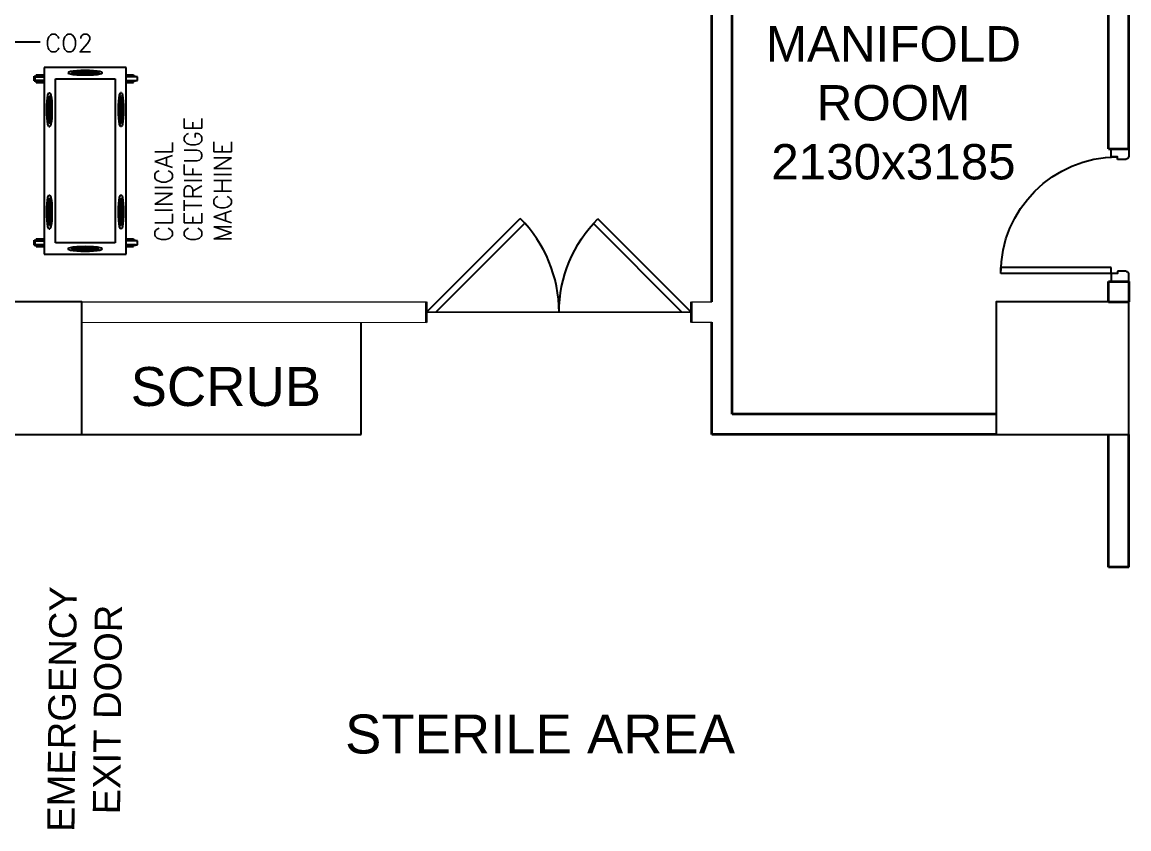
# Model space of a CAD drawing. Extents: x 3485972 to 3601240, y -625657 to -591207.
# Drawn here: x 3492928 to 3499191, y -604535 to -599973 of the extents above; entities that cross this region are included whole.
import ezdxf

# ---------------------------------------------------------------- set-up
doc = ezdxf.new("R2010")
doc.units = 0
doc.header["$LTSCALE"] = 6
doc.header["$MEASUREMENT"] = 0
doc.layers.get('0').update_dxf_attribs({"linetype": 'CONTINUOUS'})
for name, color, linetype in [('COL', 5, 'CONTINUOUS'), ('DOOR', 44, 'CONTINUOUS'), ('equipment desc', 211, 'CONTINUOUS'), ('furniture', 33, 'CONTINUOUS'), ('TEXT', 250, 'CONTINUOUS')]:
    doc.layers.add(name, color=color, linetype=linetype)
for name, color, linetype, lineweight in [('medical equipment', 171, 'CONTINUOUS', 25), ('WALL', 8, 'CONTINUOUS', 35), ('WIN', 151, 'CONTINUOUS', 9)]:
    doc.layers.add(name, color=color, linetype=linetype, lineweight=lineweight)
doc.styles.add('ARIAL', font='arial.ttf')
doc.styles.get("Standard").update_dxf_attribs({"font": 'SIMPLEX'})
doc.dimstyles.new('TEXT', dxfattribs={"dimscale": 0, "dimtxt": 500, "dimasz": 100, "dimexe": 75, "dimexo": 100, "dimgap": 50, "dimtad": 0, "dimdec": 0, "dimzin": 0, "dimdsep": 46, "dimtxsty": 'ARIAL', "dimblk": 'OBLIQUE', "dimcen": 0.09, "dimdle": 100, "dimclrd": 256, "dimclre": 256, "dimclrt": 6, "dimadec": 0, "dimazin": 0, "dimtfac": 1, "dimtdec": 0, "dimtofl": 0, "dimtmove": 2, "dimatfit": 3, "dimfxl": 1, "dimfrac": 2, "dimtolj": 1, "dimtzin": 0, "dimarcsym": 0})

# ---------------------------------------------------------------- blocks, each defined once
blk = doc.blocks.new('750')
at = {"layer": 'DOOR'}
for p, q in [((-50, 705), (-47.5, 705)), ((-35, 690), (-35, 692.5)), ((50, 45), (50, 80)), ((50, 80), (675, 80)), ((675, 45), (675, 80)), ((-50, 45), (-47.5, 45)), ((-35, 60), (-35, 57.5)), ((50, 45), (675, 45))]:
    blk.add_line(p, q, dxfattribs=at)
for points in [[(15, 690), (15, 705), (50, 705), (50, 750), (-50, 750), (-50, 705)], [(-35, 690), (15, 690)], [(15, 60), (15, 45), (50, 45), (50, 0), (-50, 0), (-50, 45)], [(-35, 60), (15, 60)]]:
    blk.add_lwpolyline(points, dxfattribs=at)
for centre, start, end in [((-35, 705), 180, 270), ((-35, 45), 90, 180)]:
    blk.add_arc(centre, 12.5, start, end, dxfattribs=at)
at = {"layer": 'DOOR', "color": 145}
blk.add_arc((15, 45), 660, 0, 90, dxfattribs=at)
blk = doc.blocks.new('_Oblique')
at = {"color": 0, "linetype": 'ByBlock', "lineweight": -2}
blk.add_line((-0.5, -0.5), (0.5, 0.5), dxfattribs=at)

msp = doc.modelspace()

# ---------------------------------------------------------------- linework, layer by layer
at = {"layer": 'COL'}
for points in [[(3492515.7, -602305), (3493265.7, -602305), (3493265.7, -601555), (3492515.7, -601555)], [(3499190.7, -602305), (3499190.7, -601555), (3498440.7, -601555), (3498440.7, -602305)]]:
    msp.add_lwpolyline(points, close=True, dxfattribs=at)
at = {"layer": 'DOOR', "lineweight": 25}
for p, q in [((3495215.7, -601613), (3495746.8, -601082.9)), ((3496716.4, -601615.6), (3496186.3, -601084.5)), ((3495268.1, -601613.7), (3495772.6, -601110.1)), ((3496662.7, -601614.9), (3496160.4, -601111.7))]:
    msp.add_line(p, q, dxfattribs=at)
at = {"layer": 'DOOR', "color": 145, "ltscale": 500}
msp.add_line((3496716.4, -601614.9), (3495215.7, -601613.6), dxfattribs=at)
at = {"layer": 'DOOR', "color": 145}
msp.add_ellipse((3495215.7, -601613), major_axis=(-538.6, -522.4), ratio=1, start_param=2.370538, end_param=3.155939, dxfattribs=at)
at = {"layer": 'DOOR', "color": 145, "extrusion": (0, 0, -1)}
msp.add_ellipse((3496716.4, -601615.6), major_axis=(-523.4, -537.7), ratio=1, start_param=0.799747, end_param=1.585143, dxfattribs=at)
at = {"layer": 'furniture', "linetype": 'Continuous'}
for p, q in [((3494845.7, -602305), (3494845.7, -601670)), ((3493265.7, -602305), (3494845.7, -602305))]:
    msp.add_line(p, q, dxfattribs=at)
at = {"layer": 'medical equipment'}
for p, q in [((3492995.2, -600305.1), (3492995.2, -600278.5)), ((3492995.2, -600278.5), (3493006.5, -600278.5)), ((3493000.2, -600282.3), (3493000.2, -600303.4)), ((3493000.2, -600282.3), (3493052.9, -600282.3)), ((3493006.5, -600269.7), (3493006.5, -600278.5)), ((3493006.5, -600269.7), (3493052.9, -600269.7)), ((3493052.9, -600278.5), (3493006.5, -600278.5)), ((3493516.9, -600229.6), (3493052.9, -600229.6)), ((3493052.9, -600229.6), (3493052.9, -600269.7)), ((3493052.9, -600269.7), (3493052.9, -600278.5)), ((3493052.9, -600278.5), (3493052.9, -600282.3)), ((3493052.9, -600282.3), (3493052.9, -600303.4)), ((3493189.8, -600256.3), (3493193.1, -600253.2)), ((3493189.8, -600256.3), (3493189.8, -600261.5)), ((3493193.1, -600264.6), (3493189.8, -600261.5)), ((3493193.1, -600253.2), (3493202.5, -600250.4)), ((3493202.5, -600267.4), (3493193.1, -600264.6)), ((3493202.5, -600250.4), (3493217.6, -600247.9)), ((3493217.6, -600269.9), (3493202.5, -600267.4)), ((3493205.8, -600261.5), (3493208.5, -600259)), ((3493208.5, -600259), (3493208.7, -600258.9)), ((3493208.7, -600258.9), (3493216.4, -600256.6)), ((3493216.4, -600261.2), (3493208.7, -600258.9)), ((3493216.4, -600256.6), (3493218.2, -600256.3)), ((3493229, -600263.3), (3493216.4, -600261.2)), ((3493217.6, -600247.9), (3493237.3, -600246)), ((3493237.3, -600271.8), (3493217.6, -600269.9)), ((3493218.2, -600256.3), (3493229, -600254.5)), ((3493229, -600258), (3493218.2, -600256.3)), ((3493229, -600254.5), (3493245.3, -600253)), ((3493245.3, -600259.6), (3493229, -600258)), ((3493245.3, -600264.8), (3493229, -600263.3)), ((3493237.3, -600246), (3493260.3, -600244.8)), ((3493260.3, -600273), (3493237.3, -600271.8)), ((3493245.3, -600253), (3493264.4, -600252)), ((3493264.4, -600260.6), (3493245.3, -600259.6)), ((3493264.4, -600265.8), (3493245.3, -600264.8)), ((3493260.3, -600244.8), (3493284.9, -600244.4)), ((3493284.9, -600273.4), (3493260.3, -600273)), ((3493264.4, -600252), (3493284.9, -600251.6)), ((3493284.9, -600260.9), (3493264.4, -600260.6)), ((3493284.9, -600266.2), (3493264.4, -600265.8)), ((3493284.9, -600244.4), (3493309.5, -600244.8)), ((3493284.9, -600251.6), (3493305.3, -600252)), ((3493305.3, -600260.6), (3493284.9, -600260.9)), ((3493305.3, -600265.8), (3493284.9, -600266.2)), ((3493309.5, -600273), (3493284.9, -600273.4)), ((3493305.3, -600252), (3493324.4, -600253)), ((3493324.4, -600259.6), (3493305.3, -600260.6)), ((3493324.4, -600264.8), (3493305.3, -600265.8)), ((3493309.5, -600244.8), (3493332.4, -600246)), ((3493332.4, -600271.8), (3493309.5, -600273)), ((3493324.4, -600253), (3493340.8, -600254.5)), ((3493340.8, -600258), (3493324.4, -600259.6)), ((3493340.8, -600263.3), (3493324.4, -600264.8)), ((3493332.4, -600246), (3493352.1, -600247.9)), ((3493352.1, -600269.9), (3493332.4, -600271.8)), ((3493340.8, -600254.5), (3493351.6, -600256.3)), ((3493351.6, -600256.3), (3493340.8, -600258)), ((3493353.4, -600261.2), (3493340.8, -600263.3)), ((3493351.6, -600256.3), (3493353.4, -600256.6)), ((3493352.1, -600247.9), (3493367.2, -600250.4)), ((3493367.2, -600267.4), (3493352.1, -600269.9)), ((3493353.4, -600256.6), (3493361.1, -600258.9)), ((3493361.1, -600258.9), (3493353.4, -600261.2)), ((3493361.1, -600258.9), (3493361.3, -600259)), ((3493361.3, -600259), (3493364, -600261.5)), ((3493367.2, -600250.4), (3493376.7, -600253.2)), ((3493376.7, -600264.6), (3493367.2, -600267.4)), ((3493376.7, -600253.2), (3493379.9, -600256.3)), ((3493379.9, -600261.5), (3493376.7, -600264.6)), ((3493379.9, -600256.3), (3493379.9, -600261.5)), ((3493516.9, -600269.7), (3493516.9, -600229.6)), ((3493516.9, -600278.5), (3493516.9, -600269.7)), ((3493516.9, -600269.7), (3493557.5, -600269.7)), ((3493516.9, -600282.3), (3493516.9, -600278.5)), ((3493557.5, -600278.5), (3493516.9, -600278.5)), ((3493516.9, -600303.4), (3493516.9, -600282.3)), ((3493568.8, -600282.3), (3493516.9, -600282.3)), ((3493557.5, -600269.7), (3493557.5, -600278.5)), ((3493557.5, -600278.5), (3493568.8, -600278.5)), ((3493568.8, -600282.3), (3493568.8, -600278.5)), ((3493580.1, -600282.3), (3493568.8, -600282.3)), ((3493580.1, -600303.4), (3493580.1, -600282.3)), ((3492995.2, -600305.1), (3493006.5, -600305.1)), ((3493052.9, -600303.4), (3493000.2, -600303.4)), ((3493006.5, -600314), (3493006.5, -600305.1)), ((3493006.5, -600305.1), (3493052.9, -600305.1)), ((3493006.5, -600314), (3493052.9, -600314)), ((3493052.9, -600303.4), (3493052.9, -600305.1)), ((3493052.9, -600305.1), (3493052.9, -600314)), ((3493052.9, -600314), (3493052.9, -601197.6)), ((3493116.2, -600292.9), (3493453.6, -600292.9)), ((3493116.2, -601220.8), (3493116.2, -600292.9)), ((3493453.6, -600292.9), (3493453.6, -601220.8)), ((3493516.9, -600305.1), (3493516.9, -600303.4)), ((3493516.9, -600303.4), (3493568.8, -600303.4)), ((3493516.9, -600314), (3493516.9, -600305.1)), ((3493516.9, -600305.1), (3493557.5, -600305.1)), ((3493516.9, -601197.6), (3493516.9, -600314)), ((3493516.9, -600314), (3493557.5, -600314)), ((3493557.5, -600314), (3493557.5, -600305.1)), ((3493557.5, -600305.1), (3493568.8, -600305.1)), ((3493568.8, -600305.1), (3493568.8, -600303.4)), ((3493568.8, -600303.4), (3493580.1, -600303.4)), ((3493069.3, -600420.3), (3493071.2, -600400.6)), ((3493071.2, -600400.6), (3493073.7, -600385.5)), ((3493073.7, -600385.5), (3493076.5, -600376)), ((3493077.8, -600411.9), (3493076.3, -600428.3)), ((3493076.5, -600376), (3493079.6, -600372.8)), ((3493077.8, -600411.9), (3493079.6, -600401.1)), ((3493079.6, -600372.8), (3493084.8, -600372.8)), ((3493079.6, -600401.1), (3493079.9, -600399.4)), ((3493079.6, -600401.1), (3493081.3, -600411.9)), ((3493079.9, -600399.4), (3493082.2, -600391.6)), ((3493082.9, -600428.3), (3493081.3, -600411.9)), ((3493082.2, -600391.6), (3493082.3, -600391.5)), ((3493084.5, -600399.4), (3493082.2, -600391.6)), ((3493084.8, -600388.8), (3493082.3, -600391.5)), ((3493084.5, -600399.4), (3493086.6, -600411.9)), ((3493084.8, -600372.8), (3493087.9, -600376)), ((3493088.2, -600428.3), (3493086.6, -600411.9)), ((3493087.9, -600376), (3493090.7, -600385.5)), ((3493090.7, -600385.5), (3493093.2, -600400.6)), ((3493093.2, -600400.6), (3493095.1, -600420.3)), ((3493474.7, -600420.3), (3493476.6, -600400.6)), ((3493476.6, -600400.6), (3493479, -600385.5)), ((3493479, -600385.5), (3493481.9, -600376)), ((3493483.2, -600411.9), (3493481.6, -600428.3)), ((3493481.9, -600376), (3493484.9, -600372.8)), ((3493485.2, -600399.4), (3493483.2, -600411.9)), ((3493490.2, -600372.8), (3493484.9, -600372.8)), ((3493487.5, -600391.5), (3493484.9, -600388.8)), ((3493487.6, -600391.6), (3493485.2, -600399.4)), ((3493488.4, -600411.9), (3493486.8, -600428.3)), ((3493487.5, -600391.5), (3493487.6, -600391.6)), ((3493487.6, -600391.6), (3493489.9, -600399.4)), ((3493490.2, -600401.1), (3493488.4, -600411.9)), ((3493490.2, -600401.1), (3493489.9, -600399.4)), ((3493490.2, -600372.8), (3493493.2, -600376)), ((3493491.9, -600411.9), (3493490.2, -600401.1)), ((3493491.9, -600411.9), (3493493.5, -600428.3)), ((3493493.2, -600376), (3493496.1, -600385.5)), ((3493496.1, -600385.5), (3493498.6, -600400.6)), ((3493498.6, -600400.6), (3493500.4, -600420.3)), ((3493067.7, -600467.8), (3493068.1, -600443.2)), ((3493068.1, -600492.5), (3493067.7, -600467.8)), ((3493068.1, -600443.2), (3493069.3, -600420.3)), ((3493075.3, -600447.4), (3493074.9, -600467.8)), ((3493074.9, -600467.8), (3493075.3, -600488.3)), ((3493076.3, -600428.3), (3493075.3, -600447.4)), ((3493082.9, -600428.3), (3493083.9, -600447.4)), ((3493083.9, -600447.4), (3493084.2, -600467.8)), ((3493083.9, -600488.3), (3493084.2, -600467.8)), ((3493088.2, -600428.3), (3493089.1, -600447.4)), ((3493089.1, -600447.4), (3493089.5, -600467.8)), ((3493089.1, -600488.3), (3493089.5, -600467.8)), ((3493095.1, -600420.3), (3493096.3, -600443.2)), ((3493096.3, -600443.2), (3493096.7, -600467.8)), ((3493096.7, -600467.8), (3493096.3, -600492.5)), ((3493473.1, -600467.8), (3493473.5, -600443.2)), ((3493473.5, -600492.5), (3493473.1, -600467.8)), ((3493473.5, -600443.2), (3493474.7, -600420.3)), ((3493480.6, -600447.4), (3493480.3, -600467.8)), ((3493480.3, -600467.8), (3493480.6, -600488.3)), ((3493481.6, -600428.3), (3493480.6, -600447.4)), ((3493485.9, -600447.4), (3493485.5, -600467.8)), ((3493485.5, -600467.8), (3493485.9, -600488.3)), ((3493486.8, -600428.3), (3493485.9, -600447.4)), ((3493494.5, -600447.4), (3493493.5, -600428.3)), ((3493494.8, -600467.8), (3493494.5, -600447.4)), ((3493494.5, -600488.3), (3493494.8, -600467.8)), ((3493500.4, -600420.3), (3493501.6, -600443.2)), ((3493501.6, -600443.2), (3493502, -600467.8)), ((3493502, -600467.8), (3493501.6, -600492.5)), ((3493069.3, -600515.4), (3493068.1, -600492.5)), ((3493071.2, -600535.1), (3493069.3, -600515.4)), ((3493073.7, -600550.2), (3493071.2, -600535.1)), ((3493075.3, -600488.3), (3493076.3, -600507.4)), ((3493076.3, -600507.4), (3493077.8, -600523.8)), ((3493077.8, -600523.8), (3493079.6, -600534.6)), ((3493079.6, -600534.6), (3493081.3, -600523.8)), ((3493079.6, -600534.6), (3493079.9, -600536.3)), ((3493079.9, -600536.3), (3493082.2, -600544)), ((3493081.3, -600523.8), (3493082.9, -600507.4)), ((3493084.5, -600536.3), (3493082.2, -600544)), ((3493082.9, -600507.4), (3493083.9, -600488.3)), ((3493084.5, -600536.3), (3493086.6, -600523.8)), ((3493086.6, -600523.8), (3493088.2, -600507.4)), ((3493088.2, -600507.4), (3493089.1, -600488.3)), ((3493093.2, -600535.1), (3493090.7, -600550.2)), ((3493095.1, -600515.4), (3493093.2, -600535.1)), ((3493096.3, -600492.5), (3493095.1, -600515.4)), ((3493474.7, -600515.4), (3493473.5, -600492.5)), ((3493476.6, -600535.1), (3493474.7, -600515.4)), ((3493479, -600550.2), (3493476.6, -600535.1)), ((3493480.6, -600488.3), (3493481.6, -600507.4)), ((3493481.6, -600507.4), (3493483.2, -600523.8)), ((3493483.2, -600523.8), (3493485.2, -600536.3)), ((3493487.6, -600544), (3493485.2, -600536.3)), ((3493485.9, -600488.3), (3493486.8, -600507.4)), ((3493486.8, -600507.4), (3493488.4, -600523.8)), ((3493487.6, -600544), (3493489.9, -600536.3)), ((3493488.4, -600523.8), (3493490.2, -600534.6)), ((3493489.9, -600536.3), (3493490.2, -600534.6)), ((3493490.2, -600534.6), (3493491.9, -600523.8)), ((3493491.9, -600523.8), (3493493.5, -600507.4)), ((3493493.5, -600507.4), (3493494.5, -600488.3)), ((3493498.6, -600535.1), (3493496.1, -600550.2)), ((3493500.4, -600515.4), (3493498.6, -600535.1)), ((3493501.6, -600492.5), (3493500.4, -600515.4)), ((3493076.5, -600559.6), (3493073.7, -600550.2)), ((3493079.6, -600562.9), (3493076.5, -600559.6)), ((3493079.6, -600562.9), (3493084.8, -600562.9)), ((3493082.2, -600544), (3493082.3, -600544.2)), ((3493082.3, -600544.2), (3493084.8, -600546.9)), ((3493087.9, -600559.6), (3493084.8, -600562.9)), ((3493090.7, -600550.2), (3493087.9, -600559.6)), ((3493481.9, -600559.6), (3493479, -600550.2)), ((3493484.9, -600562.9), (3493481.9, -600559.6)), ((3493484.9, -600546.9), (3493487.5, -600544.2)), ((3493490.2, -600562.9), (3493484.9, -600562.9)), ((3493487.5, -600544.2), (3493487.6, -600544)), ((3493493.2, -600559.6), (3493490.2, -600562.9)), ((3493496.1, -600550.2), (3493493.2, -600559.6)), ((3493071.2, -600978.5), (3493073.7, -600963.5)), ((3493073.7, -600963.5), (3493076.5, -600954)), ((3493076.5, -600954), (3493079.6, -600950.8)), ((3493079.6, -600950.8), (3493084.8, -600950.8)), ((3493079.9, -600977.3), (3493082.2, -600969.6)), ((3493082.2, -600969.6), (3493082.3, -600969.4)), ((3493084.5, -600977.3), (3493082.2, -600969.6)), ((3493084.8, -600966.7), (3493082.3, -600969.4)), ((3493084.8, -600950.8), (3493087.9, -600954)), ((3493087.9, -600954), (3493090.7, -600963.5)), ((3493090.7, -600963.5), (3493093.2, -600978.5)), ((3493476.6, -600978.5), (3493479, -600963.5)), ((3493479, -600963.5), (3493481.9, -600954)), ((3493481.9, -600954), (3493484.9, -600950.8)), ((3493490.2, -600950.8), (3493484.9, -600950.8)), ((3493484.9, -600966.7), (3493487.5, -600969.4)), ((3493485.2, -600977.3), (3493487.6, -600969.6)), ((3493487.6, -600969.6), (3493487.5, -600969.4)), ((3493489.9, -600977.3), (3493487.6, -600969.6)), ((3493490.2, -600950.8), (3493493.2, -600954)), ((3493493.2, -600954), (3493496.1, -600963.5)), ((3493496.1, -600963.5), (3493498.6, -600978.5)), ((3493067.7, -601045.8), (3493068.1, -601021.2)), ((3493068.1, -601021.2), (3493069.3, -600998.2)), ((3493069.3, -600998.2), (3493071.2, -600978.5)), ((3493075.3, -601025.3), (3493074.9, -601045.8)), ((3493075.3, -601025.3), (3493076.3, -601006.2)), ((3493076.3, -601006.2), (3493077.8, -600989.9)), ((3493079.6, -600979.1), (3493077.8, -600989.9)), ((3493079.9, -600977.3), (3493079.6, -600979.1)), ((3493081.3, -600989.9), (3493079.6, -600979.1)), ((3493081.3, -600989.9), (3493082.9, -601006.2)), ((3493082.9, -601006.2), (3493083.9, -601025.3)), ((3493083.9, -601025.3), (3493084.2, -601045.8)), ((3493086.6, -600989.9), (3493084.5, -600977.3)), ((3493086.6, -600989.9), (3493088.2, -601006.2)), ((3493088.2, -601006.2), (3493089.1, -601025.3)), ((3493089.1, -601025.3), (3493089.5, -601045.8)), ((3493093.2, -600978.5), (3493095.1, -600998.2)), ((3493095.1, -600998.2), (3493096.3, -601021.2)), ((3493096.3, -601021.2), (3493096.7, -601045.8)), ((3493473.1, -601045.8), (3493473.5, -601021.2)), ((3493473.5, -601021.2), (3493474.7, -600998.2)), ((3493474.7, -600998.2), (3493476.6, -600978.5)), ((3493480.6, -601025.3), (3493480.3, -601045.8)), ((3493481.6, -601006.2), (3493480.6, -601025.3)), ((3493483.2, -600989.9), (3493481.6, -601006.2)), ((3493483.2, -600989.9), (3493485.2, -600977.3)), ((3493485.9, -601025.3), (3493485.5, -601045.8)), ((3493486.8, -601006.2), (3493485.9, -601025.3)), ((3493488.4, -600989.9), (3493486.8, -601006.2)), ((3493488.4, -600989.9), (3493490.2, -600979.1)), ((3493490.2, -600979.1), (3493489.9, -600977.3)), ((3493491.9, -600989.9), (3493490.2, -600979.1)), ((3493493.5, -601006.2), (3493491.9, -600989.9)), ((3493493.5, -601006.2), (3493494.5, -601025.3)), ((3493494.5, -601025.3), (3493494.8, -601045.8)), ((3493498.6, -600978.5), (3493500.4, -600998.2)), ((3493500.4, -600998.2), (3493501.6, -601021.2)), ((3493501.6, -601021.2), (3493502, -601045.8)), ((3493068.1, -601070.4), (3493067.7, -601045.8)), ((3493069.3, -601093.4), (3493068.1, -601070.4)), ((3493071.2, -601113), (3493069.3, -601093.4)), ((3493074.9, -601045.8), (3493075.3, -601066.3)), ((3493075.3, -601066.3), (3493076.3, -601085.3)), ((3493076.3, -601085.3), (3493077.8, -601101.7)), ((3493079.6, -601112.5), (3493077.8, -601101.7)), ((3493081.3, -601101.7), (3493079.6, -601112.5)), ((3493082.9, -601085.3), (3493081.3, -601101.7)), ((3493083.9, -601066.3), (3493082.9, -601085.3)), ((3493084.2, -601045.8), (3493083.9, -601066.3)), ((3493086.6, -601101.7), (3493084.5, -601114.3)), ((3493088.2, -601085.3), (3493086.6, -601101.7)), ((3493089.1, -601066.3), (3493088.2, -601085.3)), ((3493089.5, -601045.8), (3493089.1, -601066.3)), ((3493095.1, -601093.4), (3493093.2, -601113)), ((3493096.3, -601070.4), (3493095.1, -601093.4)), ((3493096.7, -601045.8), (3493096.3, -601070.4)), ((3493473.5, -601070.4), (3493473.1, -601045.8)), ((3493474.7, -601093.4), (3493473.5, -601070.4)), ((3493476.6, -601113), (3493474.7, -601093.4)), ((3493480.6, -601066.3), (3493480.3, -601045.8)), ((3493481.6, -601085.3), (3493480.6, -601066.3)), ((3493483.2, -601101.7), (3493481.6, -601085.3)), ((3493485.2, -601114.3), (3493483.2, -601101.7)), ((3493485.9, -601066.3), (3493485.5, -601045.8)), ((3493486.8, -601085.3), (3493485.9, -601066.3)), ((3493488.4, -601101.7), (3493486.8, -601085.3)), ((3493490.2, -601112.5), (3493488.4, -601101.7)), ((3493491.9, -601101.7), (3493490.2, -601112.5)), ((3493491.9, -601101.7), (3493493.5, -601085.3)), ((3493494.5, -601066.3), (3493493.5, -601085.3)), ((3493494.5, -601066.3), (3493494.8, -601045.8)), ((3493500.4, -601093.4), (3493498.6, -601113)), ((3493501.6, -601070.4), (3493500.4, -601093.4)), ((3493502, -601045.8), (3493501.6, -601070.4)), ((3493073.7, -601128.1), (3493071.2, -601113)), ((3493076.5, -601137.6), (3493073.7, -601128.1)), ((3493079.6, -601140.8), (3493076.5, -601137.6)), ((3493079.9, -601114.3), (3493079.6, -601112.5)), ((3493079.6, -601140.8), (3493084.8, -601140.8)), ((3493082.2, -601122), (3493079.9, -601114.3)), ((3493082.2, -601122), (3493084.5, -601114.3)), ((3493082.3, -601122.2), (3493082.2, -601122)), ((3493082.3, -601122.2), (3493084.8, -601124.9)), ((3493087.9, -601137.6), (3493084.8, -601140.8)), ((3493090.7, -601128.1), (3493087.9, -601137.6)), ((3493093.2, -601113), (3493090.7, -601128.1)), ((3493479, -601128.1), (3493476.6, -601113)), ((3493481.9, -601137.6), (3493479, -601128.1)), ((3493484.9, -601140.8), (3493481.9, -601137.6)), ((3493487.5, -601122.2), (3493484.9, -601124.9)), ((3493490.2, -601140.8), (3493484.9, -601140.8)), ((3493485.2, -601114.3), (3493487.6, -601122)), ((3493487.6, -601122), (3493487.5, -601122.2)), ((3493489.9, -601114.3), (3493487.6, -601122)), ((3493490.2, -601112.5), (3493489.9, -601114.3)), ((3493493.2, -601137.6), (3493490.2, -601140.8)), ((3493496.1, -601128.1), (3493493.2, -601137.6)), ((3493498.6, -601113), (3493496.1, -601128.1)), ((3492995.2, -601233), (3492995.2, -601206.4)), ((3492995.2, -601206.4), (3493006.5, -601206.4)), ((3493000.2, -601210.2), (3493000.2, -601231.3)), ((3493000.2, -601210.2), (3493052.9, -601210.2)), ((3493006.5, -601197.6), (3493006.5, -601206.4)), ((3493006.5, -601197.6), (3493052.9, -601197.6)), ((3493052.9, -601206.4), (3493006.5, -601206.4)), ((3493052.9, -601197.6), (3493052.9, -601206.4)), ((3493052.9, -601206.4), (3493052.9, -601210.2)), ((3493052.9, -601210.2), (3493052.9, -601231.3)), ((3493453.6, -601220.8), (3493116.2, -601220.8)), ((3493516.9, -601206.4), (3493516.9, -601197.6)), ((3493516.9, -601197.6), (3493557.5, -601197.6)), ((3493516.9, -601210.2), (3493516.9, -601206.4)), ((3493557.5, -601206.4), (3493516.9, -601206.4)), ((3493516.9, -601231.3), (3493516.9, -601210.2)), ((3493568.8, -601210.2), (3493516.9, -601210.2)), ((3493557.5, -601197.6), (3493557.5, -601206.4)), ((3493557.5, -601206.4), (3493568.8, -601206.4)), ((3493568.8, -601210.2), (3493568.8, -601206.4)), ((3493580.1, -601210.2), (3493568.8, -601210.2)), ((3493580.1, -601231.3), (3493580.1, -601210.2)), ((3492995.2, -601233), (3493006.5, -601233)), ((3493052.9, -601231.3), (3493000.2, -601231.3)), ((3493006.5, -601241.9), (3493006.5, -601233)), ((3493006.5, -601233), (3493052.9, -601233)), ((3493006.5, -601241.9), (3493052.9, -601241.9)), ((3493052.9, -601231.3), (3493052.9, -601233)), ((3493052.9, -601233), (3493052.9, -601241.9)), ((3493052.9, -601241.9), (3493052.9, -601284)), ((3493052.9, -601284), (3493516.9, -601284)), ((3493189.8, -601252.1), (3493193.1, -601249.1)), ((3493189.8, -601257.4), (3493189.8, -601252.1)), ((3493193.1, -601260.4), (3493189.8, -601257.4)), ((3493193.1, -601249.1), (3493202.5, -601246.2)), ((3493202.5, -601263.3), (3493193.1, -601260.4)), ((3493202.5, -601246.2), (3493217.6, -601243.7)), ((3493217.6, -601265.7), (3493202.5, -601263.3)), ((3493208.5, -601254.7), (3493205.8, -601252.1)), ((3493208.7, -601254.7), (3493208.5, -601254.7)), ((3493208.7, -601254.7), (3493216.4, -601252.4)), ((3493216.4, -601257.1), (3493208.7, -601254.7)), ((3493229, -601250.4), (3493216.4, -601252.4)), ((3493218.2, -601257.4), (3493216.4, -601257.1)), ((3493217.6, -601243.7), (3493237.3, -601241.8)), ((3493237.3, -601267.6), (3493217.6, -601265.7)), ((3493229, -601255.6), (3493218.2, -601257.4)), ((3493229, -601259.1), (3493218.2, -601257.4)), ((3493245.3, -601248.8), (3493229, -601250.4)), ((3493245.3, -601254), (3493229, -601255.6)), ((3493245.3, -601260.7), (3493229, -601259.1)), ((3493237.3, -601241.8), (3493260.3, -601240.7)), ((3493260.3, -601268.8), (3493237.3, -601267.6)), ((3493245.3, -601248.8), (3493264.4, -601247.8)), ((3493245.3, -601254), (3493264.4, -601253)), ((3493245.3, -601260.7), (3493264.4, -601261.7)), ((3493260.3, -601240.7), (3493284.9, -601240.3)), ((3493284.9, -601269.2), (3493260.3, -601268.8)), ((3493264.4, -601247.8), (3493284.9, -601247.5)), ((3493264.4, -601253), (3493284.9, -601252.7)), ((3493264.4, -601261.7), (3493284.9, -601262)), ((3493284.9, -601240.3), (3493309.5, -601240.7)), ((3493284.9, -601247.5), (3493305.3, -601247.8)), ((3493284.9, -601252.7), (3493305.3, -601253)), ((3493305.3, -601261.7), (3493284.9, -601262)), ((3493309.5, -601268.8), (3493284.9, -601269.2)), ((3493305.3, -601247.8), (3493324.4, -601248.8)), ((3493305.3, -601253), (3493324.4, -601254)), ((3493305.3, -601261.7), (3493324.4, -601260.7)), ((3493309.5, -601240.7), (3493332.4, -601241.8)), ((3493332.4, -601267.6), (3493309.5, -601268.8)), ((3493324.4, -601248.8), (3493340.8, -601250.4)), ((3493324.4, -601254), (3493340.8, -601255.6)), ((3493340.8, -601259.1), (3493324.4, -601260.7)), ((3493332.4, -601241.8), (3493352.1, -601243.7)), ((3493352.1, -601265.7), (3493332.4, -601267.6)), ((3493340.8, -601250.4), (3493353.4, -601252.4)), ((3493340.8, -601255.6), (3493351.6, -601257.4)), ((3493351.6, -601257.4), (3493340.8, -601259.1)), ((3493353.4, -601257.1), (3493351.6, -601257.4)), ((3493352.1, -601243.7), (3493367.2, -601246.2)), ((3493367.2, -601263.3), (3493352.1, -601265.7)), ((3493361.1, -601254.7), (3493353.4, -601252.4)), ((3493361.1, -601254.7), (3493353.4, -601257.1)), ((3493361.3, -601254.7), (3493361.1, -601254.7)), ((3493361.3, -601254.7), (3493364, -601252.1)), ((3493367.2, -601246.2), (3493376.7, -601249.1)), ((3493376.7, -601260.4), (3493367.2, -601263.3)), ((3493376.7, -601249.1), (3493379.9, -601252.1)), ((3493379.9, -601257.4), (3493376.7, -601260.4)), ((3493379.9, -601257.4), (3493379.9, -601252.1)), ((3493516.9, -601233), (3493516.9, -601231.3)), ((3493568.8, -601231.3), (3493516.9, -601231.3)), ((3493516.9, -601241.9), (3493516.9, -601233)), ((3493516.9, -601233), (3493557.5, -601233)), ((3493516.9, -601284), (3493516.9, -601241.9)), ((3493516.9, -601241.9), (3493557.5, -601241.9)), ((3493557.5, -601241.9), (3493557.5, -601233)), ((3493557.5, -601233), (3493568.8, -601233)), ((3493568.8, -601233), (3493568.8, -601231.3)), ((3493568.8, -601231.3), (3493580.1, -601231.3))]:
    msp.add_line(p, q, dxfattribs=at)
at = {"layer": 'WALL', "linetype": 'ByBlock'}
for p, q in [((3496830.7, -601555), (3496830.7, -598890)), ((3496945.7, -602190), (3496945.7, -599005)), ((3499075.7, -600690), (3499075.7, -599005)), ((3499190.7, -600690), (3499190.7, -599005)), ((3499075.7, -600690), (3499190.7, -600690)), ((3499075.7, -601440), (3499190.7, -601440)), ((3499075.7, -601555), (3499075.7, -601440)), ((3499190.7, -601440), (3499190.7, -601555)), ((3495215.7, -601671), (3495215.7, -601555)), ((3496715.7, -601671), (3496715.7, -601555)), ((3499075.7, -601555), (3499190.7, -601555)), ((3496830.7, -602305), (3496830.7, -601670)), ((3498440.7, -602190), (3496945.7, -602190)), ((3498440.7, -602305), (3496830.7, -602305)), ((3499075.7, -603055), (3499075.7, -602305)), ((3499190.7, -603055), (3499190.7, -602305)), ((3499190.7, -603055), (3499075.7, -603055))]:
    msp.add_line(p, q, dxfattribs=at)
at = {"layer": 'WALL', "lineweight": 0}
for p, q in [((3493265.7, -601555), (3495215.7, -601555)), ((3496715.7, -601555), (3496830.7, -601555)), ((3493265.7, -601670), (3495215.7, -601671)), ((3496715.7, -601670), (3496830.7, -601670)), ((3498440.7, -602305), (3499190.7, -602305))]:
    msp.add_line(p, q, dxfattribs=at)

# ---------------------------------------------------------------- block references
at = {"layer": 'DOOR', "xscale": -1}
msp.add_blockref('750', (3499140.7, -601440), dxfattribs=at)

# ---------------------------------------------------------------- texts
at = {"layer": 'equipment desc', "linetype": 'ByBlock', "insert": (3493058.3, -600040.9), "char_height": 100, "attachment_point": 1}
msp.add_mtext_dynamic_manual_height_columns('CO2', width=588.527, gutter_width=10, heights=[0], dxfattribs=at)
at = {"layer": 'equipment desc', "linetype": 'ByBlock', "insert": (3493678.7, -601215.6), "char_height": 100, "attachment_point": 1, "rotation": 90}
msp.add_mtext_dynamic_manual_height_columns('CLINICAL CETRIFUGE MACHINE', width=984.17, gutter_width=10, heights=[0], dxfattribs=at)
at = {"layer": 'furniture', "linetype": 'Continuous', "insert": (3494080.9, -601851.1), "char_height": 220.41, "width": 1257.81, "attachment_point": 5, "style": 'ARIAL'}
msp.add_mtext('\\PSCRUB', dxfattribs=at)
at = {"layer": 'TEXT', "insert": (3497858.5, -600430.1), "char_height": 200, "width": 1980.803, "attachment_point": 5, "style": 'ARIAL'}
msp.add_mtext('MANIFOLD\\PROOM\\P2130x3185', dxfattribs=at)
at = {"layer": 'WALL', "color": 7, "linetype": 'Continuous', "insert": (3493282.9, -603888.5), "char_height": 154.29, "width": 1944.789, "attachment_point": 5, "rotation": 89.43793, "style": 'ARIAL'}
msp.add_mtext(' EMERGENCY\\P EXIT DOOR', dxfattribs=at)
at = {"layer": 'WALL', "color": 7, "linetype": 'Continuous', "insert": (3495859, -603816.3), "char_height": 220.414, "width": 4941.395, "attachment_point": 5, "style": 'ARIAL'}
msp.add_mtext('\\PSTERILE AREA', dxfattribs=at)

# ---------------------------------------------------------------- leaders
at = {"layer": 'WIN', "color": 8, "linetype": 'Continuous'}
msp.add_leader([(3492826.9, -600084.9), (3492965.9, -600084.1), (3493030.3, -600084.4)], dimstyle='TEXT', override={"dimscale": 1, "dimtxt": 200, "dimasz": 50, "dimfxl": 0.18}, dxfattribs=at)

doc.saveas('drawing.dxf')
